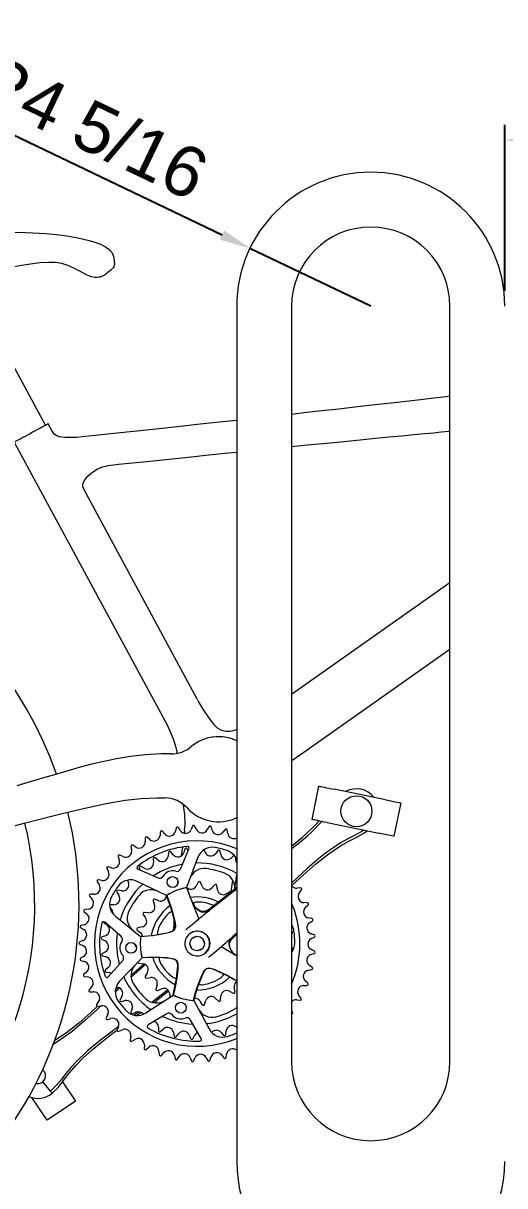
# Model space of a CAD drawing. Header units: inches. Extents: x -27 to 495, y -3 to 144.
# Drawn here: x -0.19 to 15.37, y 92.16 to 129.73 of the extents above; entities that cross this region are included whole.
import ezdxf

# ---------------------------------------------------------------- set-up
doc = ezdxf.new("R2010")
doc.units = ezdxf.units.IN
doc.layers.add('ZANO_R', color=7, linetype='Continuous', lineweight=0)
doc.layers.add('ZANO_W', color=1, linetype='Continuous', lineweight=0)
doc.styles.get("Standard").update_dxf_attribs({"font": 'arial.ttf'})
doc.dimstyles.new('amerykanie', dxfattribs={"dimtxt": 50, "dimasz": 50, "dimexe": 0.5, "dimexo": 0.5, "dimgap": 1, "dimtad": 1, "dimdec": 0, "dimzin": 0, "dimlunit": 5, "dimtxsty": 'Standard', "dimcen": 0.09, "dimclrd": 1, "dimclre": 1, "dimclrt": 1, "dimazin": 0, "dimtfac": 1, "dimtdec": 0, "dimtmove": 0, "dimatfit": 3, "dimfxl": 1, "dimtzin": 0, "dimarcsym": 1})

# ---------------------------------------------------------------- blocks, each defined once
blk = doc.blocks.new('*D388')
at = {"layer": 'ZANO_W', "color": 1, "lineweight": -2}
for p, q in [((15.374, 121.087), (15.374, 126.451)), ((57.158, 121.087), (57.158, 126.451)), ((16.374, 125.951), (56.158, 125.951))]:
    blk.add_line(p, q, dxfattribs=at)
at = {"layer": 'ZANO_W', "color": 1}
for points in [[(16.374, 126.118), (16.374, 125.785), (15.374, 125.951)], [(56.158, 125.785), (56.158, 126.118), (57.158, 125.951)]]:
    blk.add_solid(points, dxfattribs=at)
at = {"layer": 'ZANO_W', "color": 1, "insert": (36.266, 127.309), "char_height": 1.625, "attachment_point": 5}
blk.add_mtext('min. 2917⁄32', dxfattribs=at)
blk = doc.blocks.new('*D395')
at = {"layer": 'ZANO_W', "color": 1, "lineweight": -2}
for p, q in [((-2.483, 127.068), (6.236, 122.89)), ((11.044, 120.587), (7.138, 122.458))]:
    blk.add_line(p, q, dxfattribs=at)
at = {"layer": 'ZANO_W', "color": 1}
blk.add_solid([(6.164, 122.74), (6.308, 123.04), (7.138, 122.458)], dxfattribs=at)
at = {"layer": 'ZANO_W', "color": 1, "insert": (2.005, 126.404), "char_height": 1.625, "attachment_point": 5, "rotation": 334.3978}
blk.add_mtext('R4 5/16', dxfattribs=at)

msp = doc.modelspace()

# ---------------------------------------------------------------- linework, layer by layer
at = {"layer": 'ZANO_R'}
for p, q in [((2.75581, 121.89391), (2.75176, 121.88149)), ((2.26132, 121.52887), (2.29469, 121.53954)), ((2.30593, 121.54303), (2.32188, 121.54799)), ((2.32581, 121.55473), (2.3189, 121.55255)), ((0.53294, 116.73993), (-1.83588, 121.11884)), ((6.71299, 120.58658), (6.71299, 92.94879)), ((6.71299, 120.58658), (6.71299, 92.94879)), ((8.48464, 120.58658), (8.48464, 96.17713)), ((8.48464, 120.58658), (8.48464, 96.17713)), ((13.60275, 96.17713), (13.60275, 120.58658)), ((13.60275, 96.17713), (13.60275, 120.58658)), ((0.75888, 116.53245), (0.6209, 116.78751)), ((-0.47854, 116.19275), (4.33631, 107.29223)), ((5.43409, 107.89005), (1.76457, 114.67336)), ((13.60275, 111.64561), (8.48464, 108.03663)), ((8.6937, 106.04273), (13.60275, 109.50429)), ((9.14713, 103.99924), (9.36746, 105.07695)), ((11.52287, 104.63629), (9.85732, 104.9768)), ((12.01274, 104.53614), (11.79241, 103.45843)), ((4.75461, 103.72567), (4.73019, 103.61865)), ((4.88607, 103.64537), (4.82741, 103.73815)), ((5.28109, 103.78364), (5.24202, 103.68106)), ((5.4001, 103.68583), (5.35492, 103.78586)), ((5.81051, 103.76777), (5.75755, 103.67163)), ((5.91475, 103.65435), (5.88394, 103.7597)), ((9.637, 103.89909), (11.30255, 103.55858)), ((3.75121, 103.39414), (3.75724, 103.28455)), ((3.89971, 103.3532), (3.81775, 103.42621)), ((4.24131, 103.59499), (4.23203, 103.48562)), ((4.38268, 103.53377), (4.31168, 103.61748)), ((5.02429, 103.63295), (5.01433, 103.55645)), ((6.33258, 103.67838), (6.26675, 103.59055)), ((6.42002, 103.55155), (6.40417, 103.66016)), ((3.29382, 103.12705), (3.31504, 103.01936)), ((3.44658, 103.10716), (3.35526, 103.16806)), ((4.65713, 102.8614), (4.58079, 102.95116)), ((4.88905, 102.39748), (5.16795, 103.04587)), ((4.95619, 103.10999), (4.9189, 102.82354)), ((5.03513, 103.04547), (5.00083, 102.93273)), ((5.14456, 102.99151), (5.10791, 103.05405)), ((5.68591, 102.95338), (5.65933, 103.02495)), ((6.10408, 102.99707), (6.03328, 102.90287)), ((6.19662, 102.86433), (6.1754, 102.98024)), ((2.87806, 102.79889), (2.91406, 102.6952)), ((3.0321, 102.80046), (2.93319, 102.84806)), ((4.0141, 102.72535), (4.02042, 102.60768)), ((4.17032, 102.68316), (4.07955, 102.75831)), ((4.51061, 102.93008), (4.49641, 102.8131)), ((5.45586, 102.77768), (5.08379, 101.79687)), ((6.61602, 102.83474), (6.52994, 102.75426)), ((6.68411, 102.68795), (6.68361, 102.76388)), ((2.51201, 102.41607), (2.5621, 102.3184)), ((2.66433, 102.43906), (2.55976, 102.47243)), ((3.52272, 102.39029), (4.17111, 102.1114)), ((3.56068, 102.43752), (3.57708, 102.36691)), ((3.72185, 102.42309), (3.61941, 102.48134)), ((6.64823, 101.74949), (6.71299, 102.22385)), ((2.20281, 101.98602), (2.266, 101.89628)), ((2.35045, 102.02999), (2.24225, 102.04848)), ((3.18039, 102.03715), (3.21032, 101.96692)), ((4.44281, 101.54146), (3.49816, 101.99759)), ((4.81267, 102.00767), (4.79936, 101.90547)), ((5.46715, 101.97286), (5.40049, 101.8492)), ((5.59652, 101.84221), (5.53883, 101.97031)), ((6.00079, 101.88995), (5.90324, 101.78885)), ((6.09012, 101.72924), (6.06913, 101.86815)), ((6.53295, 101.666), (6.58206, 102.04321)), ((1.95646, 101.51714), (2.03153, 101.43705)), ((2.09654, 101.58122), (1.98683, 101.58447)), ((2.8365, 101.64977), (2.90081, 101.55103)), ((2.99288, 101.69134), (2.8767, 101.71104)), ((6.49228, 101.66613), (6.37107, 101.59511)), ((8.77563, 101.78905), (8.66631, 101.7792)), ((8.73988, 101.63921), (8.80999, 101.72366)), ((1.90757, 101.10148), (1.79847, 101.08943)), ((2.61637, 101.14318), (2.66822, 101.08772)), ((2.73453, 101.24189), (2.6167, 101.24111)), ((4.00705, 101.36888), (4.05193, 101.23575)), ((4.19084, 101.37425), (4.05785, 101.41952)), ((8.51743, 101.21946), (8.48464, 101.29875)), ((8.99345, 101.30625), (8.88382, 101.31171)), ((8.9372, 101.16284), (9.01838, 101.23672)), ((1.77777, 101.01852), (1.86325, 100.94967)), ((2.7885, 100.87388), (3.60633, 100.21694)), ((3.68792, 100.93321), (3.76706, 100.81713)), ((3.86345, 100.98797), (3.72317, 100.99568)), ((9.14196, 100.79783), (9.03416, 100.8185)), ((9.0663, 100.66365), (9.15698, 100.72551)), ((1.67021, 100.49989), (1.76444, 100.44361)), ((1.7872, 100.60011), (1.68084, 100.573)), ((2.42542, 100.66185), (2.51962, 100.59105)), ((2.97494, 100.21733), (2.44446, 100.68294)), ((3.49817, 100.42759), (3.60569, 100.33716)), ((3.65242, 100.52768), (3.51526, 100.49726)), ((6.71299, 100.32557), (6.57817, 100.20722)), ((8.4877, 100.38735), (8.48464, 100.38828)), ((8.48464, 100.30775), (8.49628, 100.31458)), ((1.63588, 99.97134), (1.73703, 99.92872)), ((1.73778, 100.08687), (1.63623, 100.04521)), ((2.35446, 100.12949), (2.45952, 100.07613)), ((2.4691, 100.24369), (2.35864, 100.20266)), ((5.26256, 99.82407), (5.19488, 99.99391)), ((5.26629, 100.15992), (5.43613, 100.2276)), ((5.60215, 100.15619), (5.66982, 99.98635)), ((6.60068, 100.18013), (6.71299, 100.27765)), ((9.21827, 100.2737), (9.1144, 100.30916)), ((9.12467, 100.15134), (9.22307, 100.19998)), ((1.76028, 99.57174), (1.66551, 99.51636)), ((2.47009, 99.72527), (2.36843, 99.66568)), ((2.37702, 99.5929), (2.48975, 99.5586)), ((3.45187, 99.88954), (3.46911, 99.88171)), ((5.59842, 99.82033), (5.42858, 99.75266)), ((6.63732, 99.63719), (6.71299, 99.5894)), ((8.51026, 99.85076), (8.48464, 99.86377)), ((8.48464, 99.76964), (8.50607, 99.7776)), ((9.11118, 99.6359), (9.21539, 99.67037)), ((9.22089, 99.74404), (9.12296, 99.79361)), ((1.67544, 99.44316), (1.78154, 99.41503)), ((2.56109, 99.2149), (2.47132, 99.13857)), ((2.55955, 98.91565), (3.02516, 99.44612)), ((3.65117, 99.5284), (2.92545, 98.77094)), ((3.55245, 99.35894), (3.6913, 99.33754)), ((9.14977, 99.21917), (9.0597, 99.28189)), ((1.85424, 99.06476), (1.7681, 98.99673)), ((1.78812, 98.92562), (1.89711, 98.91253)), ((2.49241, 99.06839), (2.60939, 99.05418)), ((3.82459, 99.05619), (3.75321, 98.93519)), ((3.79246, 98.87515), (3.93193, 98.89201)), ((9.02608, 99.12736), (9.13407, 99.14699)), ((2.01785, 98.57579), (1.94202, 98.49643)), ((2.81045, 98.57796), (2.8148, 98.57819)), ((4.13619, 98.65705), (4.10009, 98.52128)), ((4.15409, 98.47406), (4.28384, 98.52792)), ((6.47384, 98.44985), (6.59942, 98.38689)), ((6.65664, 98.43014), (6.63031, 98.56814)), ((8.87103, 98.6356), (8.9807, 98.64002)), ((9.0063, 98.70931), (8.92583, 98.78396)), ((1.97174, 98.4288), (2.08148, 98.431)), ((2.24792, 98.11435), (2.18387, 98.0252)), ((2.99939, 98.27962), (2.94114, 98.17719)), ((2.98496, 98.11845), (3.09975, 98.14511)), ((3.77486, 97.74877), (4.65237, 98.32356)), ((4.54391, 98.35679), (4.54529, 98.25342)), ((5.32107, 98.15344), (5.8172, 97.22917)), ((5.52191, 98.13295), (5.5965, 98.0139)), ((5.66787, 98.02113), (5.71707, 98.15272)), ((6.01965, 98.22598), (6.1236, 98.13147)), ((6.19036, 98.15768), (6.20224, 98.29767)), ((8.64905, 98.17022), (8.75827, 98.15932)), ((8.79326, 98.22437), (8.72396, 98.3095)), ((2.22271, 97.96237), (2.33108, 97.97983)), ((2.53997, 97.68941), (2.48895, 97.59223)), ((3.33338, 97.88313), (3.29381, 97.77214)), ((3.34716, 97.7219), (3.45557, 97.76809)), ((4.45689, 97.72319), (3.85014, 97.36256)), ((8.51481, 97.77381), (8.48464, 97.82372)), ((2.53616, 97.53541), (2.64104, 97.56778)), ((2.88831, 97.30926), (2.85132, 97.20592)), ((5.5665, 96.9259), (5.20587, 97.53264)), ((2.90598, 97.15623), (3.00533, 97.20288)), ((3.28618, 96.98129), (3.26392, 96.8738)), ((4.1806, 97.29231), (4.18137, 97.17447)), ((4.24869, 97.14551), (4.33477, 97.22599)), ((4.66809, 97.11593), (4.68931, 97.00002)), ((4.76064, 96.98319), (4.83143, 97.07739)), ((5.1788, 97.02688), (5.21983, 96.91641)), ((5.29299, 96.91223), (5.34635, 97.01729)), ((6.20758, 97.11886), (6.28392, 97.02909)), ((6.3541, 97.05018), (6.3683, 97.16716)), ((6.69439, 97.2971), (6.71299, 97.2817)), ((3.32496, 96.8322), (3.41686, 96.89222)), ((3.72581, 96.71188), (3.71873, 96.60234)), ((3.78497, 96.56964), (3.86762, 96.64187)), ((4.19866, 96.50628), (4.2069, 96.39682)), ((4.27704, 96.37366), (4.34884, 96.45669)), ((4.69553, 96.36849), (4.71892, 96.26124)), ((4.7916, 96.24807), (4.85114, 96.34028)), ((5.20674, 96.30118), (5.24482, 96.19824)), ((5.31863, 96.19531), (5.36476, 96.29491)), ((5.72233, 96.30568), (5.77438, 96.20904)), ((5.84788, 96.21641), (5.87969, 96.32146)), ((6.23229, 96.3819), (6.29727, 96.29344)), ((6.36903, 96.31097), (6.38592, 96.41942)), ((1.07994, 95.51729), (1.49569, 94.90098)), ((0.58378, 94.28583), (0.08869, 95.01976)), ((1.49569, 94.90098), (0.58378, 94.28583))]:
    msp.add_line(p, q, dxfattribs=at)
at = {"layer": 'ZANO_R', "flags": 128}
for points in [[(-4.14373, 122.74181), (-3.50357, 122.78905), (-2.85725, 122.85699), (-2.20955, 122.92115), (-1.50195, 122.96649), (-0.8022, 122.9834), (-0.11438, 122.97248), (0.55747, 122.93431), (0.88898, 122.90332), (1.22503, 122.85915), (1.57276, 122.79687), (1.93916, 122.71152), (2.12688, 122.65725), (2.3067, 122.59082), (2.46852, 122.50834), (2.60225, 122.40592), (2.68141, 122.30834), (2.73192, 122.19404), (2.75499, 122.06421), (2.75926, 121.92376)], [(2.26099, 121.53078), (2.19821, 121.51594), (2.1123, 121.5188), (2.02109, 121.54001), (1.92754, 121.57435), (1.83266, 121.61728), (1.63905, 121.71601), (1.44317, 121.81765), (1.24971, 121.90539), (1.05587, 121.9658), (0.8514, 121.99597), (0.63813, 122.00274), (0.34761, 121.9858), (0.04994, 121.9503), (-0.25043, 121.90392), (-0.70224, 121.81752), (-1.15438, 121.71289), (-1.60371, 121.59181), (-1.75057, 121.54837)], [(2.32299, 121.54837), (2.40486, 121.58443), (2.46506, 121.62362), (2.5096, 121.65822), (2.54535, 121.687), (2.5981, 121.72918), (2.63329, 121.75633), (2.66272, 121.77833), (2.68685, 121.79604), (2.69826, 121.80472), (2.71916, 121.82413), (2.74473, 121.86195), (2.75476, 121.88983), (2.75925, 121.92375)], [(2.26132, 121.52887), (2.29469, 121.53954), (2.32047, 121.54755)], [(13.60275, 117.67596), (13.47606, 117.661), (13.0793, 117.61446), (12.65181, 117.56465), (12.19133, 117.51136), (11.70461, 117.45542), (11.18122, 117.39566), (10.61845, 117.33185), (10.0134, 117.26369), (9.46452, 117.20225), (8.88087, 117.13728), (8.48464, 117.09341)], [(6.71299, 116.89887), (6.15286, 116.83787), (5.53385, 116.77077), (4.88434, 116.70065), (4.20287, 116.62737), (3.48788, 116.55079), (2.73777, 116.47076), (2.15179, 116.40847)], [(0.6209, 116.78751), (0.61476, 116.78419), (0.59648, 116.77429), (0.56646, 116.75806), (0.52538, 116.73583), (0.47415, 116.70812), (0.41392, 116.67554), (0.34604, 116.63882), (0.27201, 116.59878), (0.1935, 116.5563), (0.11226, 116.51235), (0.0301, 116.46791), (-0.05114, 116.42396), (-0.12965, 116.38149), (-0.20368, 116.34144), (-0.27156, 116.30472), (-0.33179, 116.27214), (-0.38302, 116.24442), (-0.4241, 116.2222), (-0.45412, 116.20596), (-0.4724, 116.19607), (-0.47854, 116.19275)], [(2.15169, 116.40842), (1.92298, 116.38415), (1.71574, 116.36353), (1.53762, 116.34916), (1.3969, 116.34183), (1.2899, 116.33995), (1.16699, 116.34383), (1.05531, 116.35611), (0.98208, 116.37123), (0.89284, 116.4023), (0.81249, 116.45605), (0.75822, 116.5337)], [(8.48464, 116.05215), (8.99832, 116.10356), (9.6093, 116.16434), (10.17572, 116.22031), (10.70059, 116.27183), (11.18669, 116.31923), (11.63658, 116.36281), (12.05262, 116.40284), (12.43698, 116.43957), (12.79163, 116.47325), (13.06672, 116.49923), (13.32328, 116.52332), (13.56271, 116.54569), (13.60275, 116.54942)], [(2.72578, 115.4616), (2.89147, 115.47892), (3.68237, 115.56122), (4.43082, 115.63878), (5.13901, 115.71186), (5.80906, 115.7807), (6.44295, 115.84553), (6.71299, 115.87302)], [(1.76492, 114.67244), (1.73442, 114.75217), (1.73341, 114.79591), (1.74246, 114.84186), (1.78346, 114.93382), (1.83929, 115.01534), (1.91465, 115.10072), (1.99632, 115.17647), (2.08057, 115.24211), (2.20167, 115.31876), (2.29843, 115.36649), (2.32461, 115.37739), (2.36455, 115.39239), (2.42439, 115.4114), (2.55212, 115.43992), (2.72587, 115.46164)], [(4.33524, 107.2942), (4.4602, 107.05681), (4.57278, 106.81465), (4.66492, 106.57799), (4.73136, 106.365), (4.7729, 106.18726), (4.77996, 106.14221)], [(6.71299, 106.90888), (6.60241, 106.86761), (6.48479, 106.84247), (6.36091, 106.83975), (6.22919, 106.87146), (6.16202, 106.90527), (6.09482, 106.95318), (6.02766, 107.01532), (5.97554, 107.07303)], [(4.59254, 106.11819), (4.26843, 106.11838), (3.75542, 106.09251), (3.2731, 106.03874), (2.8284, 105.96475), (2.41124, 105.87736), (2.02053, 105.78272), (1.65535, 105.68571), (1.21783, 105.56229), (0.82041, 105.44681), (0.4616, 105.34087), (0.14022, 105.24473), (-0.14463, 105.1586), (-0.39357, 105.08268)], [(9.36746, 105.07695), (9.3749, 105.07542), (9.397, 105.07091), (9.43309, 105.06353), (9.48206, 105.05351), (9.54244, 105.04117), (9.61239, 105.02687), (9.68978, 105.01105), (9.77226, 104.99419), (9.85732, 104.9768)], [(-0.59786, 103.76099), (-0.16117, 103.8762), (0.30748, 103.998), (0.80773, 104.12539), (1.33909, 104.25706), (1.90092, 104.39075), (2.49206, 104.51778), (3.11096, 104.62382), (3.61544, 104.68065), (4.13477, 104.70319), (4.39437, 104.69675)], [(11.52287, 104.63629), (11.60794, 104.6189), (11.69042, 104.60204), (11.76781, 104.58622), (11.83775, 104.57192), (11.89813, 104.55957), (11.94711, 104.54956), (11.9832, 104.54218), (12.0053, 104.53766), (12.01274, 104.53614)], [(9.637, 103.89909), (9.55193, 103.91648), (9.46945, 103.93334), (9.39206, 103.94916), (9.32212, 103.96346), (9.26173, 103.97581), (9.21276, 103.98582), (9.17667, 103.9932), (9.15457, 103.99772), (9.14713, 103.99924)], [(10.81763, 103.65772), (10.76925, 103.6236), (10.53648, 103.49474), (10.29965, 103.37274), (10.06845, 103.24174), (9.84474, 103.09901), (9.62802, 102.94558), (9.30019, 102.68698), (8.98529, 102.41302), (8.67919, 102.1292), (8.48464, 101.94343)], [(8.48798, 101.86537), (8.86605, 102.21535), (9.25883, 102.55931), (9.65747, 102.8732), (10.06813, 103.1489), (10.31709, 103.29073), (10.56956, 103.41945), (10.81529, 103.55255), (10.93225, 103.63429)], [(11.79241, 103.45843), (11.78497, 103.45995), (11.76287, 103.46447), (11.72678, 103.47185), (11.67781, 103.48186), (11.61743, 103.49421), (11.54748, 103.50851), (11.47009, 103.52433), (11.38761, 103.54119), (11.30255, 103.55858)], [(6.62842, 102.84264), (6.6255, 102.84133), (6.61602, 102.83474)], [(4.4514, 101.5469), (4.4514, 101.5469), (4.51916, 101.36853), (4.58014, 101.1902), (4.63195, 101.01791), (4.6905, 100.78849), (4.71771, 100.66858), (4.72756, 100.54227), (4.71696, 100.48389), (4.70775, 100.46212), (4.67686, 100.42178), (4.62285, 100.38497), (4.53971, 100.35247), (4.45546, 100.33104), (4.25279, 100.28793), (4.04833, 100.25312), (3.83388, 100.22619), (3.72076, 100.2156), (3.6051, 100.20684)], [(3.60633, 100.21694), (3.60633, 100.21694), (3.72113, 100.2253), (3.83575, 100.23572), (3.99723, 100.25465), (4.15164, 100.27793), (4.45787, 100.33915), (4.53979, 100.36024), (4.62222, 100.39196), (4.67365, 100.427), (4.70236, 100.46444), (4.71093, 100.48472), (4.72099, 100.54017), (4.71923, 100.60245), (4.7102, 100.66271), (4.6842, 100.78251), (4.62537, 101.01128), (4.57338, 101.18277), (4.51114, 101.36303), (4.44281, 101.54145), (4.44281, 101.54146)], [(4.46279, 101.55402), (4.4543, 101.54873), (4.45224, 101.54743)], [(5.08379, 101.79687), (5.14741, 101.63723), (5.21102, 101.47758), (5.24713, 101.38697)], [(6.71299, 101.80046), (6.33302, 101.50141), (5.83302, 101.10393)], [(6.71299, 101.74751), (6.60164, 101.66344), (5.85553, 101.07684)], [(2.6167, 101.24111), (2.60529, 101.23937), (2.60227, 101.23832)], [(5.24713, 101.38697), (5.30849, 101.23306), (5.36189, 101.09897), (5.41967, 100.95396), (5.47973, 100.80323)], [(5.85553, 101.07684), (5.78043, 101.02721), (5.70159, 101), (5.62075, 100.99664), (5.53964, 101.01854), (5.45999, 101.0671), (5.38353, 101.14375), (5.312, 101.2499), (5.24713, 101.38697)], [(5.83302, 101.10393), (5.78037, 101.06696), (5.73111, 101.04337), (5.64811, 101.0249), (5.58996, 101.02723), (5.54491, 101.03793), (5.48579, 101.06468), (5.41362, 101.11972), (5.37371, 101.16281), (5.33627, 101.21389)], [(5.83424, 101.10246), (5.83335, 101.10352), (5.84023, 101.09524), (5.85553, 101.07684)], [(5.48755, 100.78362), (5.2782, 100.60964), (5.06486, 100.43237)], [(5.16918, 100.30683), (5.16918, 100.30683), (5.28801, 100.37577), (5.42259, 100.40159), (5.55747, 100.38155), (5.67978, 100.3172), (5.7476, 100.2521), (5.74761, 100.2521)], [(3.60502, 100.20613), (3.60454, 100.20205), (3.60357, 100.1935)], [(5.74761, 100.2521), (5.74761, 100.25209), (5.81643, 100.13458), (5.84333, 100.00231), (5.82462, 99.8652), (5.76154, 99.74274), (5.69553, 99.67343), (5.69553, 99.67342)], [(6.57817, 100.20722), (6.51563, 100.14248), (6.47445, 100.06995), (6.45635, 99.99109), (6.46303, 99.90734), (6.49619, 99.82015), (6.55755, 99.73095), (6.61711, 99.67237)], [(6.62169, 99.66838), (6.59871, 99.69059), (6.565, 99.72949), (6.52105, 99.79576), (6.49839, 99.84637), (6.48442, 99.89988), (6.48256, 99.97797), (6.49251, 100.02482), (6.51359, 100.07542), (6.54873, 100.12803), (6.60068, 100.18013)], [(6.59946, 100.1816), (6.60034, 100.18053), (6.59346, 100.18881), (6.57817, 100.20722)], [(5.79985, 99.54789), (6.01318, 99.72517), (6.22254, 99.89914)], [(6.23994, 99.88815), (6.37477, 99.803), (6.50294, 99.72207), (6.63732, 99.63719)], [(3.71983, 99.32702), (3.31396, 98.97109), (3.2984, 98.95711)], [(3.76023, 99.31212), (3.57712, 99.15034), (3.30197, 98.90243)], [(3.64539, 99.55128), (3.64781, 99.54158), (3.64841, 99.53921)], [(3.64864, 99.53826), (3.83922, 99.54758), (4.02767, 99.55047), (4.20753, 99.5465), (4.44382, 99.53129), (4.56627, 99.52011), (4.68944, 99.49045), (4.74169, 99.46233), (4.75955, 99.44684), (4.78836, 99.405), (4.80669, 99.34225), (4.8119, 99.25314), (4.80626, 99.16639), (4.78463, 98.96032), (4.75455, 98.75511), (4.71389, 98.54284), (4.68901, 98.43197), (4.6616, 98.31928), (4.6616, 98.31928)], [(4.65237, 98.32356), (4.65237, 98.32356), (4.67989, 98.43533), (4.70541, 98.54756), (4.7373, 98.70699), (4.76287, 98.86103), (4.79928, 99.17119), (4.80454, 99.25562), (4.79985, 99.34381), (4.78242, 99.40356), (4.75567, 99.44243), (4.73903, 99.45685), (4.68941, 99.48355), (4.62964, 99.50112), (4.56953, 99.51116), (4.44756, 99.52345), (4.21181, 99.5382), (4.03264, 99.54174), (3.84198, 99.53825), (3.65117, 99.5284), (3.65117, 99.5284)], [(5.31091, 98.15408), (5.31091, 98.15408), (5.36094, 98.33821), (5.41643, 98.51833), (5.47578, 98.68817), (5.56326, 98.90819), (5.61173, 99.02119), (5.67801, 99.12917), (5.7209, 99.17017), (5.74114, 99.18237), (5.78985, 99.19684), (5.85518, 99.19488), (5.94154, 99.1723), (6.0223, 99.14012), (6.21161, 99.05587), (6.39747, 98.96386), (6.58679, 98.85959), (6.68454, 98.80167), (6.71299, 98.78412)], [(6.71299, 98.77264), (6.67853, 98.79404), (6.57968, 98.85298), (6.43791, 98.93258), (6.29931, 99.0045), (6.01558, 99.13497), (5.93691, 99.16607), (5.85158, 99.18886), (5.78937, 99.19074), (5.74414, 99.17732), (5.72528, 99.16595), (5.68455, 99.127), (5.64938, 99.07559), (5.62126, 99.02152), (5.57187, 98.90933), (5.485, 98.68966), (5.42626, 98.52037), (5.37066, 98.33796), (5.32107, 98.15344), (5.32107, 98.15344), (5.32107, 98.15344)], [(2.60939, 99.05418), (2.66104, 99.04073), (2.66707, 99.03814)], [(2.91962, 98.55067), (2.87487, 98.50928), (2.79192, 98.43026)], [(2.86791, 98.57035), (2.8585, 98.56189), (2.79723, 98.50503)], [(4.48508, 98.49021), (4.26714, 98.32), (3.97323, 98.09484)], [(4.02605, 98.08129), (4.04843, 98.0985), (4.51057, 98.46223)], [(6.6787, 98.74007), (6.69674, 98.75456), (6.71299, 98.76498)], [(4.66225, 98.31898), (4.66598, 98.31726), (4.67381, 98.3137)], [(5.29752, 98.15502), (5.3075, 98.15431), (5.30993, 98.15415)], [(5.33931, 98.22331), (5.3464, 98.22437), (5.36947, 98.22603)], [(2.31788, 97.9777), (2.1872, 97.85262), (1.79616, 97.49262), (1.39, 97.15183), (0.95989, 96.84138), (0.77891, 96.72903)], [(2.21215, 97.96254), (1.99866, 97.7649), (1.60588, 97.42094), (1.20724, 97.10706), (0.82875, 96.85296)], [(3.55294, 97.78019), (3.50833, 97.74699), (3.41188, 97.67735)], [(3.49283, 97.67371), (3.58435, 97.74179), (3.6155, 97.76574)], [(6.71299, 97.92555), (6.6895, 97.90554), (6.6207, 97.85931)], [(2.8838, 97.29666), (2.73696, 97.191), (2.31142, 96.87256), (1.90208, 96.53578), (1.51802, 96.16963), (1.34892, 95.98415), (1.18887, 95.79008), (1.03461, 95.591), (0.87362, 95.3978), (0.69221, 95.22226)], [(0.74718, 95.15611), (0.93741, 95.342), (1.11774, 95.56378), (1.30526, 95.807), (1.51857, 96.05532), (1.7618, 96.30446), (2.03487, 96.55382), (2.3366, 96.80447), (2.72251, 97.10205), (2.84995, 97.19643)], [(0.69221, 95.22226), (0.55376, 95.38887), (0.44455, 95.52029)], [(0.69221, 95.22226), (0.70541, 95.20638), (0.71677, 95.19272), (0.73401, 95.17196), (0.7441, 95.15982), (0.74702, 95.15631)]]:
    msp.add_lwpolyline(points, dxfattribs=at)
at = {"layer": 'ZANO_R'}
for centre, radius in [((10.57993, 104.26769), 0.5), ((4.64017, 101.97817), 0.175), ((3.29682, 99.85105), 0.175), ((5.43236, 99.99013), 0.2375), ((4.90471, 97.91614), 0.175)]:
    msp.add_circle(centre, radius, dxfattribs=at)
for centre, radius, start, end in [((11.0437, 120.58658), 4.33071, 0, 180), ((11.0437, 120.58658), 4.33071, 0, 180), ((11.0437, 120.58658), 2.55906, 0, 180), ((11.0437, 120.58658), 2.55906, 0, 180), ((-11.06765, 101.24013), 12.68111, 19.469579, 264.472875), ((9.2205, 109.80779), 4.24433, 206.878017, 220.134472), ((4.5978, 107.12086), 0.99981, 269.718082, 309.98729), ((4.73669, 106.93837), 0.76992, 305.792504, 310.091803), ((6.1239, 105.30132), 1.375, 64.632364, 129.987969), ((6.1239, 105.30132), 1.375, 64.632364, 103.525523), ((10.7539, 103.14894), 3.55223, 125.393284, 129.704449), ((10.58105, 104.27505), 0.71798, 37.529695, 119.36142), ((4.369, 103.70135), 0.99979, 42.356194, 88.541128), ((2.44228, 103.92933), 2.59895, 353.406068, 12.740131), ((-11.06765, 101.24013), 12.68111, 275.527481, 13.665272), ((6.1239, 105.30132), 1.375, 222.355462, 295.367636), ((6.1239, 105.30132), 1.375, 222.355462, 295.367636), ((-11.06765, 101.24013), 11.25, 180, 13.589659), ((4.7936, 103.71677), 0.04, 32.30291, 167.14922), ((5.31847, 103.7694), 0.04, 24.30291, 159.14922), ((5.84555, 103.74847), 0.04, 16.30291, 151.14922), ((6.36459, 103.65439), 0.04, 8.30291, 143.14922), ((4.70597, 108.15889), 6.28051, 306.988203, 317.964656), ((4.44586, 108.52071), 6.79575, 306.463491, 317.562395), ((3.79115, 103.39634), 0.04, 48.30291, 183.14922), ((4.03275, 103.50253), 0.2, 228.30291, 355.14922), ((4.28117, 103.59161), 0.04, 40.30291, 175.14922), ((4.5352, 103.66314), 0.2, 220.30291, 347.14922), ((5.05512, 103.75225), 0.2, 212.30291, 339.14922), ((5.58237, 103.76814), 0.2, 204.30291, 331.14922), ((6.10671, 103.71049), 0.2, 196.30291, 323.14922), ((6.61792, 103.58043), 0.2, 188.30291, 298.380675), ((5.43236, 99.99013), 3.32099, 67.305065, 292.682138), ((3.11882, 102.98068), 0.2, 244.30291, 11.14922), ((3.33307, 103.13478), 0.04, 56.30291, 191.14922), ((3.55754, 103.27356), 0.2, 236.30291, 3.14922), ((5.43236, 99.99013), 3.15599, 95.923859, 127.528272), ((4.55032, 102.92525), 0.04, 40.376789, 173.075342), ((5.0734, 103.03382), 0.04, 30.376789, 163.075342), ((5.11283, 103.06958), 0.06, 336.726065, 95.923859), ((5.92335, 102.60034), 0.5, 79.346829, 159.226065), ((5.8734, 103.02302), 0.2, 200.376789, 323.075342), ((5.43236, 99.99013), 3.15599, 72.105302, 79.346829), ((6.13605, 102.97304), 0.04, 10.376789, 143.075342), ((6.24846, 102.51763), 0.5, 21.710509, 72.105302), ((2.72513, 102.6296), 0.2, 252.30291, 19.14922), ((2.91584, 102.81201), 0.04, 64.30291, 199.14922), ((3.82071, 102.59695), 0.2, 240.376789, 3.075342), ((4.05404, 102.7275), 0.04, 50.376789, 183.075342), ((4.29786, 102.83721), 0.2, 230.376789, 353.075342), ((4.80949, 102.99096), 0.2, 220.376789, 343.075342), ((5.43236, 99.99013), 2.60479, 60.55119, 91.011481), ((6.39335, 102.90036), 0.2, 190.376789, 313.075342), ((6.88411, 102.68927), 0.2, 180.376789, 211.174409), ((2.38413, 102.22714), 0.2, 260.30291, 27.14922), ((2.5476, 102.43432), 0.04, 72.30291, 207.14922), ((3.54643, 102.44541), 0.06, 127.528272, 246.726065), ((3.59964, 102.44657), 0.04, 60.376789, 193.075342), ((5.43236, 99.99013), 2.60479, 100.559689, 122.892441), ((4.64017, 101.97817), 0.3625, 74.038926, 149.413204), ((4.77423, 102.44687), 0.125, 254.038926, 336.726065), ((5.66378, 101.91606), 0.5, 83.148202, 159.226065), ((5.43236, 99.99013), 2.43979, 68.303929, 83.148202), ((6.14946, 101.7925), 0.5, 354.699662, 68.303929), ((2.10247, 101.78114), 0.2, 268.30291, 35.14922), ((2.23551, 102.00905), 0.04, 80.30291, 215.14922), ((5.43236, 99.99013), 3.15599, 144.105302, 151.346829), ((3.28075, 101.54733), 0.5, 64.226065, 144.105302), ((5.43236, 99.99013), 2.60479, 132.44065, 163.011481), ((3.02632, 101.88853), 0.2, 260.376789, 23.075342), ((4.2205, 102.22623), 0.125, 246.726065, 329.413204), ((5.24419, 101.9461), 0.2, 219.896346, 272.939302), ((5.22444, 101.9441), 0.2, 278.629555, 331.672512), ((5.50236, 101.95388), 0.04, 24.244172, 151.672512), ((5.77888, 101.92433), 0.2, 204.244172, 257.287128), ((6.02958, 101.86217), 0.04, 8.591998, 136.020338), ((8.64836, 101.97839), 0.2, 215.205871, 275.14922), ((1.98564, 101.54449), 0.04, 88.30291, 223.14922), ((3.10163, 101.26369), 0.5, 151.346829, 231.226065), ((2.73322, 101.44188), 0.2, 270.376789, 33.075342), ((2.87002, 101.6716), 0.04, 80.376789, 213.075342), ((5.43236, 99.99013), 2.43979, 140.303929, 155.148202), ((3.9398, 101.2291), 0.5, 64.226065, 140.303929), ((4.23945, 101.55161), 0.2, 309.933903, 356.757227), ((5.60829, 99.71264), 2.16863, 122.239988, 122.508849), ((5.43236, 99.99013), 1.84006, 100.919492, 122.215802), ((5.43236, 99.99013), 1.84006, 101.654331, 121.7978), ((5.47104, 99.79702), 2.037, 100.959041, 101.622835), ((5.43236, 99.99013), 1.505, 62.99773, 98.472947), ((5.75932, 101.92774), 0.2, 262.977382, 316.020338), ((6.28787, 101.75912), 0.2, 188.591998, 241.634954), ((6.26996, 101.76767), 0.2, 247.325208, 300.368164), ((6.5125, 101.63162), 0.04, 50.986887, 120.368164), ((8.89377, 101.51146), 0.2, 140.30291, 267.14922), ((8.77922, 101.74921), 0.04, 320.30291, 95.14922), ((1.80286, 101.04967), 0.04, 96.30291, 231.14922), ((1.88561, 101.30027), 0.2, 276.30291, 43.14922), ((2.52213, 100.95113), 0.2, 356.409333, 43.075342), ((5.43236, 99.99013), 1.505, 125.438229, 170.012771), ((4.04496, 101.38166), 0.04, 71.200694, 198.629033), ((3.86241, 101.17186), 0.2, 325.586077, 18.629033), ((4.25529, 101.56358), 0.2, 251.200694, 304.24365), ((6.29734, 101.81556), 1.13425, 201.909652, 215.267791), ((5.43187, 101.13013), 0.2, 90.024641, 132.307032), ((5.43236, 99.99013), 1.34, 66.178936, 90.024641), ((204.95225, -149.15468), 319.77385, 128.5075149, 128.59182), ((5.43236, 99.99013), 3.32099, 336.793484, 21.726065), ((9.07181, 101.01492), 0.2, 132.30291, 259.14922), ((8.99146, 101.2663), 0.04, 312.30291, 87.14922), ((1.73779, 100.79391), 0.2, 284.30291, 51.14922), ((2.40488, 100.63784), 0.06, 48.726065, 167.923859), ((2.44945, 100.69383), 0.04, 174.50498, 233.075342), ((3.67219, 100.80537), 0.5, 155.148202, 231.226065), ((3.72098, 100.95574), 0.04, 86.852868, 214.281207), ((3.6018, 100.70447), 0.2, 341.238251, 34.281207), ((3.87443, 101.18766), 0.2, 266.852868, 319.895824), ((5.43236, 99.99013), 1.34, 133.42749, 162.024641), ((4.64868, 100.81805), 0.2, 96.979533, 133.42749), ((1.39048, 100.76675), 3.30025, 354.085111, 359.754419), ((9.13443, 100.75855), 0.04, 304.30291, 79.14922), ((1.69072, 100.53424), 0.04, 104.30291, 239.14922), ((1.66188, 100.27191), 0.2, 292.30291, 59.14922), ((5.43236, 99.99013), 3.15599, 167.923859, 199.528272), ((2.39947, 100.43117), 0.2, 290.376789, 53.075342), ((5.43236, 99.99013), 2.60479, 172.559689, 194.892441), ((3.52392, 100.45821), 0.04, 102.505042, 229.933381), ((3.47695, 100.18411), 0.2, 11.038091, 49.933381), ((3.60911, 100.72293), 0.2, 282.505042, 335.547998), ((4.348, 100.34194), 0.2, 162.024641, 198.420711), ((5.43235, 99.99013), 0.4, 39.725852, 129.726203), ((8.06654, 100.32976), 0.5, 7.346829, 33.257804), ((8.47605, 100.34908), 0.04, 300.376789, 73.075342), ((5.43236, 99.99013), 3.15599, 0.105302, 7.346829), ((9.17902, 100.49843), 0.2, 124.30291, 251.14922), ((1.65141, 100.00821), 0.04, 112.30291, 247.14922), ((2.37257, 100.16516), 0.04, 110.376789, 243.075342), ((2.36896, 99.89781), 0.2, 300.376789, 63.075342), ((3.29682, 99.85105), 0.3625, 146.038926, 221.413204), ((2.89248, 100.12339), 0.125, 326.038926, 48.726065), ((3.4684, 99.92596), 0.04, 137.310481, 245.585555), ((5.43236, 99.99013), 1.84006, 173.236329, 194.215802), ((5.43236, 99.99013), 1.84006, 173.654331, 193.7978), ((5.65268, 99.96345), 2.062, 172.938446, 173.221214), ((5.43236, 99.99013), 0.4, 129.726065, 309.727271), ((5.43236, 99.99013), 0.4, 309.727212, 39.726154), ((-208.08866, 347.64532), 327.57817, 310.8612285, 310.9435252), ((8.08834, 99.99501), 0.5, 322.430142, 0.105302), ((9.2133, 99.97205), 0.2, 116.30291, 243.14922), ((9.20535, 100.23584), 0.04, 296.30291, 71.14922), ((1.65936, 99.74442), 0.2, 300.30291, 67.14922), ((2.38866, 99.63117), 0.04, 120.376789, 253.075342), ((2.93122, 99.52858), 0.125, 318.726065, 41.413204), ((7.37819, 100.49446), 1.12089, 224.001482, 233.597393), ((6.553, 99.78096), 0.2, 307.333338, 323.123737), ((8.49214, 99.8151), 0.04, 290.376789, 63.075342), ((9.17399, 99.44602), 0.2, 108.30291, 235.14922), ((9.20283, 99.70835), 0.04, 288.30291, 63.14922), ((1.68569, 99.48182), 0.04, 120.30291, 255.14922), ((1.73028, 99.22171), 0.2, 308.30291, 75.14922), ((2.43153, 99.36726), 0.2, 310.376789, 73.075342), ((3.7928, 98.95349), 0.5, 136.226065, 212.303929), ((3.55854, 99.39847), 0.04, 191.118337, 261.237729), ((5.50894, 100.00982), 1.91914, 194.2241, 194.527858), ((3.66083, 99.13987), 0.2, 28.194773, 81.237729), ((3.65233, 99.15781), 0.2, 329.461564, 22.50452), ((5.43236, 99.99013), 1.505, 197.364734, 242.071183), ((4.40279, 99.50065), 0.2, 168.979533, 205.42749), ((5.43236, 99.99013), 1.34, 205.42749, 234.024641), ((9.12692, 99.18634), 0.04, 280.30291, 55.14922), ((1.7929, 98.96534), 0.04, 128.30291, 263.14922), ((1.87325, 98.71396), 0.2, 316.30291, 83.14922), ((2.49723, 99.10809), 0.04, 130.376789, 263.075342), ((2.51446, 98.95523), 0.06, 199.528272, 318.726065), ((5.43236, 99.99013), 2.60479, 204.44065, 235.011481), ((3.78766, 98.91486), 0.04, 149.461564, 276.889903), ((3.95592, 98.69345), 0.2, 43.846947, 96.889903), ((3.9429, 98.70843), 0.2, 345.113738, 38.156694), ((4.76268, 99.06756), 0.2, 234.024641, 270.420711), ((5.43236, 99.99013), 1.505, 269.432553, 314.015599), ((5.43236, 99.99013), 1.34, 277.42749, 306.024641), ((6.10283, 99.06814), 0.2, 306.024641, 342.420711), ((9.06185, 98.93058), 0.2, 100.30291, 227.14922), ((1.97094, 98.46879), 0.04, 136.30291, 271.14922), ((3.28649, 98.42503), 0.5, 136.226065, 216.105302), ((2.82553, 98.37848), 0.2, 330.376789, 93.075342), ((5.43236, 99.99013), 2.43979, 212.303929, 227.148202), ((4.13875, 98.511), 0.04, 165.113738, 292.542077), ((4.36051, 98.3432), 0.2, 59.499121, 112.542077), ((4.34393, 98.35411), 0.2, 0.765911, 53.808868), ((5.57972, 98.85969), 0.2, 240.979533, 277.42749), ((6.40152, 98.28076), 0.2, 122.107816, 175.150772), ((6.3842, 98.27106), 0.2, 63.374607, 116.417563), ((6.82677, 98.60563), 0.2, 137.75999, 190.802946), ((8.87907, 98.43577), 0.2, 92.30291, 219.14922), ((8.9791, 98.67998), 0.04, 272.30291, 47.14922), ((2.08549, 98.23104), 0.2, 324.30291, 91.14922), ((5.43236, 99.99013), 3.15599, 216.105302, 223.346829), ((2.97592, 98.15742), 0.04, 150.376789, 283.075342), ((3.14499, 97.9503), 0.2, 340.376789, 103.075342), ((4.1131, 98.56804), 0.5, 227.148202, 303.226065), ((5.74641, 100.66633), 2.58563, 244.968152, 245.193633), ((5.43236, 99.99013), 1.84006, 245.236329, 266.215802), ((5.43236, 99.99013), 1.84006, 245.654331, 265.7978), ((5.41216, 99.67261), 1.5219, 266.185557, 266.568636), ((5.35243, 98.02675), 0.2, 32.070259, 85.113215), ((5.9044, 98.08267), 0.2, 106.455642, 159.498598), ((5.88511, 98.078), 0.2, 47.722433, 100.765389), ((6.15051, 98.16106), 0.04, 227.722433, 355.150772), ((6.61735, 98.42264), 0.04, 243.374607, 10.802946), ((8.6292, 97.9712), 0.2, 84.30291, 136.284126), ((8.76224, 98.19912), 0.04, 264.30291, 39.14922), ((2.21635, 98.00186), 0.04, 144.30291, 279.14922), ((2.36288, 97.78237), 0.2, 332.30291, 99.14922), ((3.50089, 98.16703), 0.5, 223.346829, 303.226065), ((3.33148, 97.7587), 0.04, 160.376789, 293.075342), ((3.53396, 97.58409), 0.2, 37.337668, 113.075342), ((4.52076, 97.61574), 0.125, 38.038926, 120.726065), ((4.90471, 97.91614), 0.3625, 218.038926, 293.413204), ((5.91161, 98.11048), 0.5, 208.226065, 284.303929), ((5.6304, 98.03513), 0.04, 212.070259, 339.498598), ((5.43236, 99.99013), 2.60479, 276.44065, 299.44881), ((5.43236, 99.99013), 2.43979, 284.303929, 299.148202), ((8.48058, 97.75312), 0.04, 275.83315, 31.14922), ((2.52436, 97.57363), 0.04, 152.30291, 287.14922), ((2.70001, 97.37667), 0.2, 340.30291, 107.14922), ((3.8808, 97.31099), 0.06, 120.726065, 239.923859), ((3.9806, 97.29099), 0.2, 0.376789, 70.585149), ((5.43236, 99.99013), 2.60479, 244.559689, 266.892441), ((5.09842, 97.46878), 0.125, 30.726065, 113.413204), ((6.56685, 97.14305), 0.2, 50.376789, 173.075342), ((2.88898, 97.19244), 0.04, 160.30291, 295.14922), ((3.09033, 97.02183), 0.2, 348.30291, 115.14922), ((5.43236, 99.99013), 3.15599, 239.923859, 271.528272), ((4.22137, 97.17473), 0.04, 180.376789, 313.075342), ((4.47136, 97.0799), 0.2, 10.376789, 133.075342), ((4.72866, 97.00722), 0.04, 190.376789, 323.075342), ((4.99131, 96.95724), 0.2, 20.376789, 143.075342), ((5.52467, 96.92673), 0.2, 110.491268, 153.075342), ((6.25774, 97.46565), 0.5, 208.226065, 288.105302), ((6.05522, 96.9893), 0.2, 40.376789, 140.721514), ((6.31439, 97.05501), 0.04, 220.376789, 353.075342), ((5.43236, 99.99013), 3.15599, 288.105302, 293.939963), ((3.30309, 96.86569), 0.04, 168.30291, 303.14922), ((3.52623, 96.72477), 0.2, 356.30291, 123.14922), ((3.75865, 96.59976), 0.04, 176.30291, 311.14922), ((3.99923, 96.49127), 0.2, 4.30291, 131.14922), ((5.25733, 96.93034), 0.04, 200.376789, 333.075342), ((5.51493, 96.89524), 0.06, 271.528272, 30.726065), ((6.58354, 96.38865), 0.2, 49.665375, 171.14922), ((4.24679, 96.39982), 0.04, 184.30291, 319.14922), ((4.50012, 96.32587), 0.2, 12.30291, 139.14922), ((4.758, 96.26977), 0.04, 192.30291, 327.14922), ((5.01916, 96.23179), 0.2, 20.30291, 147.14922), ((5.28234, 96.21212), 0.04, 200.30291, 335.14922), ((5.54624, 96.21086), 0.2, 28.30291, 155.14922), ((5.80959, 96.22801), 0.04, 208.30291, 343.14922), ((6.07111, 96.26349), 0.2, 36.30291, 163.14922), ((6.32951, 96.31712), 0.04, 216.30291, 351.14922), ((0.28478, 95.71257), 0.25, 256.074798, 52.001761), ((11.0437, 96.17713), 2.55906, 180, 0), ((11.0437, 96.17713), 2.55906, 180, 0), ((0.28903, 95.69043), 0.70384, 245.147524, 310.611707), ((11.17493, 92.94879), 4.46194, 180, 241.927513), ((11.17493, 92.94879), 4.46194, 180, 241.927513), ((10.91246, 92.94879), 4.46194, 298.072487, 0), ((10.91246, 92.94879), 4.46194, 298.072487, 0)]:
    msp.add_arc(centre, radius, start, end, dxfattribs=at)

# ---------------------------------------------------------------- dimensions: what is measured, and where the dimension line sits
at = {"layer": 'ZANO_W'}
dim = msp.add_linear_dim(base=(57.15804, 125.95143), p1=(15.37441, 120.58658), p2=(57.15804, 120.58658), text='min. 2917⁄32', dimstyle='amerykanie', override={"dimtxt": 1.625, "dimasz": 1, "dimgap": 0.5, "dimdec": 4, "dimtxsty": 'Standard', "dimaunit": 1, "dimadec": 1, "dimtdec": 4, "dimtmove": 1, "dimfrac": 2}, dxfattribs=at)
dim.commit()
dim.dimension.update_dxf_attribs({"geometry": '*D388', "text_midpoint": (36.26622, 127.30938)})
dim = msp.add_radius_dim(center=(11.0437, 120.58658), mpoint=(7.13819, 122.45797), dimstyle='amerykanie', override={"dimtxt": 1.625, "dimasz": 1, "dimgap": 0.5, "dimdec": 4, "dimaunit": 1, "dimadec": 1, "dimtdec": 4, "dimtmove": 1, "dimfrac": 2}, dxfattribs=at)
dim.commit()
dim.dimension.update_dxf_attribs({"geometry": '*D395', "text_midpoint": (2.00508, 126.40371)})

doc.saveas('drawing.dxf')
